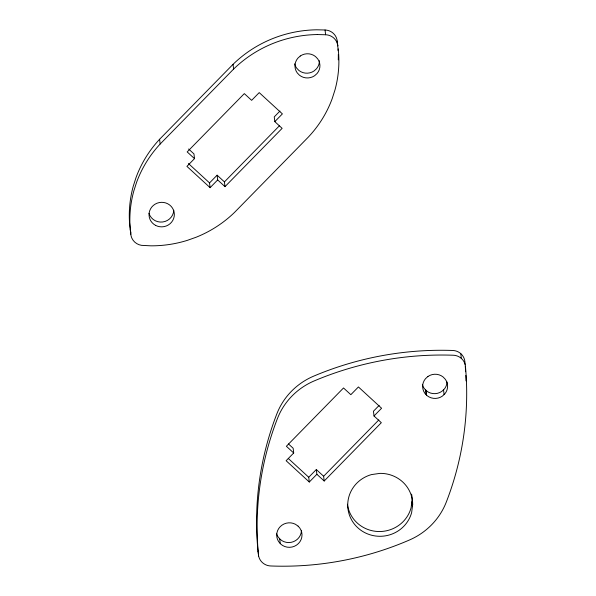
<?xml version="1.0" encoding="UTF-8"?>
<svg xmlns="http://www.w3.org/2000/svg" width="596" height="596" viewBox="0 0 596 596"><rect width="100%" height="100%" fill="white"/><g stroke="black" fill="none" stroke-linecap="round" stroke-linejoin="round"><path stroke-width="0.89" d="M130.882 232.403A12.911 12.494 -6.7 0 1 130.472 230.972L129.474 221.846A116.674 112.905 -6.7 0 1 133.236 186.28L135.977 177.697A116.674 112.905 -6.7 0 1 159.586 139.285L233.051 64.323A119.64 115.78 -6.7 0 1 279.628 36.058L280.172 35.879A119.595 115.728 -6.7 0 1 316.767 29.8L325.051 29.994A12.777 12.36 -6.7 0 1 332.151 32.4L333.32 33.354A12.777 12.36 -6.7 0 1 337.217 41.169L337.776 45.922A12.777 12.36 -6.7 0 0 333.879 38.107L332.71 37.161A12.777 12.36 -6.7 0 0 325.61 34.754L317.325 34.553M337.217 41.169L338.632 53.685A115.527 111.795 -6.7 0 1 335.012 89.832L332.225 98.556A115.527 111.795 -6.7 0 1 308.005 137.423L234.541 212.385A116.674 112.905 -6.7 0 1 196.159 237.223L187.449 240.322A116.674 112.905 -6.7 0 1 150.967 245.828L141.498 245.343A12.911 12.494 -6.7 0 1 131.031 235.725L130.032 226.599A116.674 112.905 -6.7 0 1 133.795 191.033L136.536 182.451A116.674 112.905 -6.7 0 1 160.145 144.038L233.61 69.076A119.64 115.78 -6.7 0 1 280.187 40.811L280.731 40.632A119.64 115.78 -6.7 0 1 317.34 34.553M188.619 149L193.946 153.887L194.505 158.64L186.921 166.381L210.097 187.666L217.674 179.932L217.115 175.179L209.539 182.912L210.097 187.666M279.941 111.072L274.257 116.876L274.808 121.629L282.132 128.349L224.99 186.652L217.674 179.932M274.808 121.629L282.392 113.896L259.215 92.611L251.639 100.344L244.323 93.617L187.181 151.92L194.505 158.64M224.99 186.652L224.431 181.899L279.621 125.585M288.486 443.96L293.143 448.237L293.701 452.99L286.125 460.723L309.294 482.015L316.871 474.282L316.312 469.529L308.735 477.262L309.294 482.015M379.138 405.422L373.454 411.225L374.012 415.978L381.328 422.698L324.194 481.002L316.871 474.282M374.012 415.978L381.589 408.245L358.42 386.953L350.835 394.694L343.519 387.966L286.385 446.27L293.701 452.99M324.194 481.002L323.635 476.249L378.825 419.934M217.115 175.179L224.431 181.899M188.411 163.505L209.539 182.912M316.312 469.529L323.635 476.249M288.293 458.473L308.735 477.262M465.126 364.394A317.467 307.216 -6.7 0 0 464.887 361.645A12.777 12.36 -6.7 0 0 460.991 353.83L459.821 352.877A12.777 12.36 -6.7 0 0 452.722 350.47A317.467 307.216 -6.7 0 0 313.809 376.091A68.197 65.992 -6.7 0 0 276.879 413.788A315.56 305.368 -6.7 0 0 257.904 549.974L258.135 551.449M258.59 555.993L258.694 556.202A12.911 12.494 -6.7 0 0 261.346 561.499L262.396 562.579A12.911 12.494 -6.7 0 0 269.168 565.82L270.696 565.969A308.311 298.35 -6.7 0 0 409.571 539.946A69.136 66.901 -6.7 0 0 446.307 502.055A317.467 307.216 -6.7 0 0 465.446 366.398A12.777 12.36 -6.7 0 0 461.55 358.583L460.38 357.637A12.777 12.36 -6.7 0 0 453.28 355.231A317.467 307.216 -6.7 0 0 314.368 380.844A68.197 65.992 -6.7 0 0 277.438 418.541A315.56 305.368 -6.7 0 0 258.463 554.727L258.59 555.993L258.031 551.24M460.782 353.659L461.341 358.412M443.528 389.821L444.087 394.574M425.984 390.328L426.542 395.081M425.604 389.933L426.162 394.686M411.843 501.884L412.402 506.645M325.051 29.994L325.61 34.754M233.051 64.323L233.61 69.076M279.703 538.814L280.262 543.567M159.586 139.285L160.145 144.038M130.233 229.497L130.792 234.25M173.779 210.261A12.658 12.255 -6.7 0 1 162.656 221.988A12.658 12.255 -6.7 0 1 148.985 213.361M319.382 60.725A12.494 12.091 -6.7 0 1 316.476 68.793L314.077 70.946A12.494 12.091 -6.7 0 1 298.879 70.44L296.674 68.13A12.494 12.091 -6.7 0 1 294.7 63.832M338.074 48.932A115.527 111.795 -6.7 0 1 338.185 50.749M338.312 54.392A115.527 111.795 -6.7 0 1 338.267 59.853M465.267 366.227A317.467 307.216 -6.7 0 1 465.632 371.733M465.826 375.398A317.467 307.216 -6.7 0 1 466.02 380.911M347.423 504.216A32.497 31.446 -6.7 0 0 377.551 531.483A32.497 31.446 -6.7 0 0 411.098 507.74L412.134 499.582A32.497 31.446 -6.7 0 0 411.598 494.121M301.442 530.738A12.658 12.255 -6.7 0 1 293.523 541.645A12.658 12.255 -6.7 0 1 280.053 539.231L277.989 536.758A12.658 12.255 -6.7 0 1 276.656 533.837M447.037 381.999A12.494 12.091 -6.7 0 1 444.139 389.27L441.74 391.423A12.494 12.091 -6.7 0 1 426.55 390.916L424.345 388.607A12.494 12.091 -6.7 0 1 422.37 384.308M412.693 504.335L411.657 512.5A32.497 31.446 -6.7 0 1 357.429 527.423A32.497 31.446 -6.7 0 1 371.554 474.572L379.95 473.373A32.497 31.446 -6.7 0 1 412.693 504.335M300.272 56.009L297.873 58.17A12.494 12.091 -6.7 0 0 297.233 72.891L299.438 75.2A12.494 12.091 -6.7 0 0 314.636 75.707L317.035 73.546A12.494 12.091 -6.7 0 0 317.668 58.825L315.463 56.516A12.494 12.091 -6.7 0 0 300.272 56.009M427.935 376.486L425.537 378.646A12.494 12.091 -6.7 0 0 424.903 393.367L427.108 395.67A12.494 12.091 -6.7 0 0 442.299 396.176L444.698 394.023A12.494 12.091 -6.7 0 0 445.339 379.302L443.133 376.992A12.494 12.091 -6.7 0 0 427.935 376.486M298.104 526.141L295.437 524.271A12.658 12.255 -6.7 0 0 280.209 526.663A12.658 12.255 -6.7 0 0 278.548 541.511L280.612 543.992A12.658 12.255 -6.7 0 0 298.507 543.47A12.658 12.255 -6.7 0 0 298.104 526.141M155.608 225.385A12.658 12.255 -6.7 0 0 174.345 214.217A12.658 12.255 -6.7 0 0 155.116 204.16A12.658 12.255 -6.7 0 0 155.608 225.385"/></g></svg>
